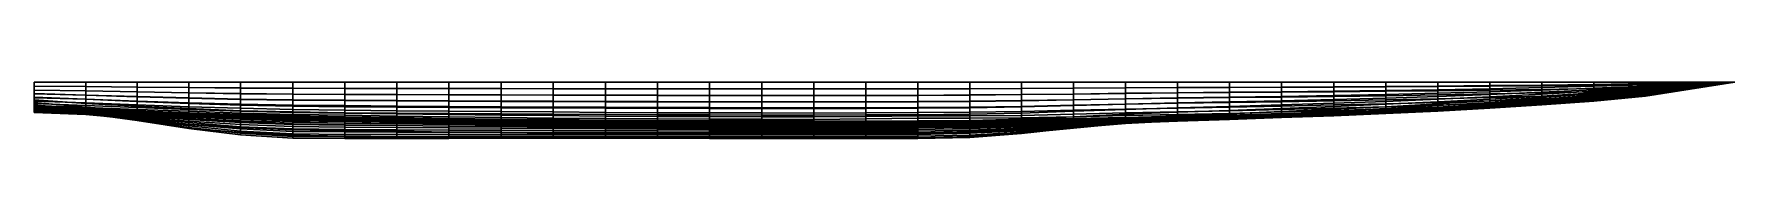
# Model space of a CAD drawing. Header units: millimetres. Extents: x 0 to 15000, y 3241 to 3738.
import ezdxf

# ---------------------------------------------------------------- set-up
doc = ezdxf.new("R2010")
doc.units = ezdxf.units.MM
doc.header["$MEASUREMENT"] = 0
doc.layers.add('Hull Meshes', color=18, linetype='Continuous', true_color=0x000000)

msp = doc.modelspace()

# ---------------------------------------------------------------- meshes
at = {"layer": 'Hull Meshes'}
mesh = msp.add_polyface(dxfattribs=at)
corners = [(0, 3738, -89), (456, 3738, -104), (456, 3700, -103), (0, 3703, -89), (456, 3662, -100), (0, 3669, -86), (456, 3625, -92), (0, 3635, -80), (456, 3589, -79), (0, 3602, -69), (456, 3558, -58), (0, 3573, -50), (456, 3534, -28), (0, 3551, -24), (456, 3517, 6), (0, 3534, 6), (456, 3504, 41), (0, 3522, 38), (456, 3494, 78), (0, 3512, 71), (456, 3486, 115), (0, 3504, 104), (456, 3479, 152), (0, 3497, 138), (456, 3473, 189), (0, 3490, 172), (456, 3468, 227), (0, 3485, 206), (456, 3463, 264), (0, 3480, 240), (456, 3459, 302), (0, 3476, 274), (456, 3456, 340), (0, 3473, 308), (456, 3455, 378), (0, 3471, 342), (456, 3454, 415), (0, 3471, 377), (456, 3454, 453), (0, 3474, 411), (456, 3456, 491), (0, 3478, 445), (456, 3459, 529), (0, 3486, 479), (456, 3464, 566), (0, 3495, 512), (456, 3471, 604), (0, 3507, 544), (456, 3481, 641), (0, 3521, 576), (456, 3497, 675), (0, 3539, 606), (456, 3520, 705), (0, 3559, 634), (456, 3552, 726), (0, 3582, 659), (456, 3588, 737), (0, 3608, 681), (456, 3624, 746), (0, 3638, 699), (456, 3662, 752), (0, 3670, 712), (456, 3700, 753), (0, 3703, 719), (456, 3738, 753), (0, 3738, 721), (910, 3738, -122), (910, 3695, -121), (910, 3653, -116), (910, 3612, -107), (910, 3573, -90), (910, 3540, -64), (910, 3515, -30), (910, 3498, 9), (910, 3486, 49), (910, 3476, 90), (910, 3468, 132), (910, 3461, 174), (910, 3455, 215), (910, 3450, 257), (910, 3446, 299), (910, 3441, 341), (910, 3435, 383), (910, 3428, 425), (910, 3421, 467), (910, 3414, 508), (910, 3408, 550), (910, 3403, 592), (910, 3400, 634), (910, 3402, 677), (910, 3415, 717), (910, 3447, 743), (910, 3486, 758), (910, 3527, 769), (910, 3569, 776), (910, 3611, 781), (910, 3653, 784), (910, 3695, 785), (910, 3738, 785)]
mesh.append_faces([[corners[k] for k in face] for face in [(0, 1, 2, 3), (3, 2, 4, 5), (5, 4, 6, 7), (7, 6, 8, 9), (9, 8, 10, 11), (11, 10, 12, 13), (13, 12, 14, 15), (15, 14, 16, 17), (17, 16, 18, 19), (19, 18, 20, 21), (21, 20, 22, 23), (23, 22, 24, 25), (25, 24, 26, 27), (27, 26, 28, 29), (29, 28, 30, 31), (31, 30, 32, 33), (33, 32, 34, 35), (35, 34, 36, 37), (37, 36, 38, 39), (39, 38, 40, 41), (41, 40, 42, 43), (43, 42, 44, 45), (45, 44, 46, 47), (47, 46, 48, 49), (49, 48, 50, 51), (51, 50, 52, 53), (53, 52, 54, 55), (55, 54, 56, 57), (57, 56, 58, 59), (59, 58, 60, 61), (61, 60, 62, 63), (63, 62, 64, 65), (1, 66, 67, 2), (2, 67, 68, 4), (4, 68, 69, 6), (6, 69, 70, 8), (8, 70, 71, 10), (10, 71, 72, 12), (12, 72, 73, 14), (14, 73, 74, 16), (16, 74, 75, 18), (18, 75, 76, 20), (20, 76, 77, 22), (22, 77, 78, 24), (24, 78, 79, 26), (26, 79, 80, 28), (28, 80, 81, 30), (30, 81, 82, 32), (32, 82, 83, 34), (34, 83, 84, 36), (36, 84, 85, 38), (38, 85, 86, 40), (40, 86, 87, 42), (42, 87, 88, 44), (44, 88, 89, 46), (46, 89, 90, 48), (48, 90, 91, 50), (50, 91, 92, 52), (52, 92, 93, 54), (54, 93, 94, 56), (56, 94, 95, 58), (58, 95, 96, 60), (60, 96, 97, 62), (62, 97, 98, 64)]])
mesh = msp.add_polyface(dxfattribs=at)
corners = [(910, 3738, -122), (1366, 3738, -143), (1366, 3691, -141), (910, 3695, -121), (1366, 3645, -135), (910, 3653, -116), (1366, 3600, -124), (910, 3612, -107), (1366, 3558, -104), (910, 3573, -90), (1366, 3523, -74), (910, 3540, -64), (1366, 3498, -35), (910, 3515, -30), (1366, 3482, 8), (910, 3498, 9), (1366, 3469, 53), (910, 3486, 49), (1366, 3460, 98), (910, 3476, 90), (1366, 3452, 144), (910, 3468, 132), (1366, 3445, 190), (910, 3461, 174), (1366, 3439, 236), (910, 3455, 215), (1366, 3434, 282), (910, 3450, 257), (1366, 3429, 328), (910, 3446, 299), (1366, 3420, 373), (910, 3441, 341), (1366, 3409, 418), (910, 3435, 383), (1366, 3396, 462), (910, 3428, 425), (1366, 3382, 507), (910, 3421, 467), (1366, 3367, 550), (910, 3414, 508), (1366, 3353, 595), (910, 3408, 550), (1366, 3340, 639), (910, 3403, 592), (1366, 3330, 684), (910, 3400, 634), (1366, 3332, 730), (910, 3402, 677), (1366, 3368, 749), (910, 3415, 717), (1366, 3414, 750), (910, 3447, 743), (1366, 3460, 749), (910, 3486, 758), (1366, 3506, 749), (910, 3527, 769), (1366, 3552, 748), (910, 3569, 776), (1366, 3599, 746), (910, 3611, 781), (1366, 3645, 745), (910, 3653, 784), (1366, 3691, 743), (910, 3695, 785), (1366, 3738, 742), (910, 3738, 785), (1822, 3738, -163), (1822, 3688, -161), (1822, 3638, -155), (1822, 3590, -141), (1822, 3545, -118), (1822, 3509, -84), (1822, 3484, -41), (1822, 3467, 6), (1822, 3455, 55), (1822, 3445, 104), (1822, 3437, 153), (1822, 3430, 203), (1822, 3425, 252), (1822, 3420, 302), (1822, 3412, 352), (1822, 3399, 400), (1822, 3383, 447), (1822, 3365, 494), (1822, 3346, 540), (1822, 3326, 586), (1822, 3307, 632), (1822, 3288, 679), (1822, 3275, 727), (1822, 3294, 770), (1822, 3339, 791), (1822, 3388, 802), (1822, 3437, 808), (1822, 3487, 809), (1822, 3537, 809), (1822, 3587, 809), (1822, 3637, 809), (1822, 3687, 809), (1822, 3738, 809)]
mesh.append_faces([[corners[k] for k in face] for face in [(0, 1, 2, 3), (3, 2, 4, 5), (5, 4, 6, 7), (7, 6, 8, 9), (9, 8, 10, 11), (11, 10, 12, 13), (13, 12, 14, 15), (15, 14, 16, 17), (17, 16, 18, 19), (19, 18, 20, 21), (21, 20, 22, 23), (23, 22, 24, 25), (25, 24, 26, 27), (27, 26, 28, 29), (29, 28, 30, 31), (31, 30, 32, 33), (33, 32, 34, 35), (35, 34, 36, 37), (37, 36, 38, 39), (39, 38, 40, 41), (41, 40, 42, 43), (43, 42, 44, 45), (45, 44, 46, 47), (47, 46, 48, 49), (49, 48, 50, 51), (51, 50, 52, 53), (53, 52, 54, 55), (55, 54, 56, 57), (57, 56, 58, 59), (59, 58, 60, 61), (61, 60, 62, 63), (63, 62, 64, 65), (1, 66, 67, 2), (2, 67, 68, 4), (4, 68, 69, 6), (6, 69, 70, 8), (8, 70, 71, 10), (10, 71, 72, 12), (12, 72, 73, 14), (14, 73, 74, 16), (16, 74, 75, 18), (18, 75, 76, 20), (20, 76, 77, 22), (22, 77, 78, 24), (24, 78, 79, 26), (26, 79, 80, 28), (28, 80, 81, 30), (30, 81, 82, 32), (32, 82, 83, 34), (34, 83, 84, 36), (36, 84, 85, 38), (38, 85, 86, 40), (40, 86, 87, 42), (42, 87, 88, 44), (44, 88, 89, 46), (46, 89, 90, 48), (48, 90, 91, 50), (50, 91, 92, 52), (52, 92, 93, 54), (54, 93, 94, 56), (56, 94, 95, 58), (58, 95, 96, 60), (60, 96, 97, 62), (62, 97, 98, 64)]])
mesh = msp.add_polyface(dxfattribs=at)
corners = [(1822, 3738, -163), (2281, 3738, -184), (2281, 3685, -181), (1822, 3688, -161), (2281, 3633, -174), (1822, 3638, -155), (2281, 3583, -159), (1822, 3590, -141), (2281, 3537, -135), (1822, 3545, -118), (2281, 3499, -99), (1822, 3509, -84), (2281, 3473, -54), (1822, 3484, -41), (2281, 3455, -4), (1822, 3467, 6), (2281, 3443, 47), (1822, 3455, 55), (2281, 3433, 98), (1822, 3445, 104), (2281, 3425, 150), (1822, 3437, 153), (2281, 3419, 202), (1822, 3430, 203), (2281, 3413, 254), (1822, 3425, 252), (2281, 3408, 306), (1822, 3420, 302), (2281, 3399, 357), (1822, 3412, 352), (2281, 3385, 408), (1822, 3399, 400), (2281, 3367, 457), (1822, 3383, 447), (2281, 3348, 506), (1822, 3365, 494), (2281, 3326, 554), (1822, 3346, 540), (2281, 3304, 601), (1822, 3326, 586), (2281, 3282, 648), (1822, 3307, 632), (2281, 3261, 696), (1822, 3288, 679), (2281, 3245, 746), (1822, 3275, 727), (2281, 3272, 788), (1822, 3294, 770), (2281, 3320, 810), (1822, 3339, 791), (2281, 3371, 818), (1822, 3388, 802), (2281, 3424, 818), (1822, 3437, 808), (2281, 3476, 818), (1822, 3487, 809), (2281, 3528, 816), (1822, 3537, 809), (2281, 3581, 815), (1822, 3587, 809), (2281, 3633, 813), (1822, 3637, 809), (2281, 3685, 811), (1822, 3687, 809), (2281, 3738, 810), (1822, 3738, 809), (2740, 3738, -202), (2740, 3684, -200), (2740, 3631, -192), (2740, 3579, -178), (2740, 3532, -153), (2740, 3493, -117), (2740, 3465, -71), (2740, 3447, -21), (2740, 3434, 31), (2740, 3424, 84), (2740, 3416, 137), (2740, 3409, 190), (2740, 3403, 243), (2740, 3398, 296), (2740, 3391, 349), (2740, 3377, 401), (2740, 3361, 452), (2740, 3342, 502), (2740, 3321, 551), (2740, 3300, 601), (2740, 3278, 649), (2740, 3257, 699), (2740, 3241, 750), (2740, 3263, 795), (2740, 3311, 819), (2740, 3363, 832), (2740, 3417, 835), (2740, 3470, 837), (2740, 3523, 839), (2740, 3577, 840), (2740, 3630, 840), (2740, 3684, 840), (2740, 3738, 840)]
mesh.append_faces([[corners[k] for k in face] for face in [(0, 1, 2, 3), (3, 2, 4, 5), (5, 4, 6, 7), (7, 6, 8, 9), (9, 8, 10, 11), (11, 10, 12, 13), (13, 12, 14, 15), (15, 14, 16, 17), (17, 16, 18, 19), (19, 18, 20, 21), (21, 20, 22, 23), (23, 22, 24, 25), (25, 24, 26, 27), (27, 26, 28, 29), (29, 28, 30, 31), (31, 30, 32, 33), (33, 32, 34, 35), (35, 34, 36, 37), (37, 36, 38, 39), (39, 38, 40, 41), (41, 40, 42, 43), (43, 42, 44, 45), (45, 44, 46, 47), (47, 46, 48, 49), (49, 48, 50, 51), (51, 50, 52, 53), (53, 52, 54, 55), (55, 54, 56, 57), (57, 56, 58, 59), (59, 58, 60, 61), (61, 60, 62, 63), (63, 62, 64, 65), (1, 66, 67, 2), (2, 67, 68, 4), (4, 68, 69, 6), (6, 69, 70, 8), (8, 70, 71, 10), (10, 71, 72, 12), (12, 72, 73, 14), (14, 73, 74, 16), (16, 74, 75, 18), (18, 75, 76, 20), (20, 76, 77, 22), (22, 77, 78, 24), (24, 78, 79, 26), (26, 79, 80, 28), (28, 80, 81, 30), (30, 81, 82, 32), (32, 82, 83, 34), (34, 83, 84, 36), (36, 84, 85, 38), (38, 85, 86, 40), (40, 86, 87, 42), (42, 87, 88, 44), (44, 88, 89, 46), (46, 89, 90, 48), (48, 90, 91, 50), (50, 91, 92, 52), (52, 92, 93, 54), (54, 93, 94, 56), (56, 94, 95, 58), (58, 95, 96, 60), (60, 96, 97, 62), (62, 97, 98, 64)]])
mesh = msp.add_polyface(dxfattribs=at)
corners = [(2740, 3738, -202), (3200, 3738, -219), (3200, 3683, -217), (2740, 3684, -200), (3200, 3629, -209), (2740, 3631, -192), (3200, 3577, -194), (2740, 3579, -178), (3200, 3528, -170), (2740, 3532, -153), (3200, 3487, -134), (2740, 3493, -117), (3200, 3459, -87), (2740, 3465, -71), (3200, 3440, -36), (2740, 3447, -21), (3200, 3427, 16), (2740, 3434, 31), (3200, 3416, 70), (2740, 3424, 84), (3200, 3408, 124), (2740, 3416, 137), (3200, 3401, 177), (2740, 3409, 190), (3200, 3395, 232), (2740, 3403, 243), (3200, 3390, 286), (2740, 3398, 296), (3200, 3383, 340), (2740, 3391, 349), (3200, 3372, 393), (2740, 3377, 401), (3200, 3356, 445), (2740, 3361, 452), (3200, 3338, 496), (2740, 3342, 502), (3200, 3319, 547), (2740, 3321, 551), (3200, 3299, 598), (2740, 3300, 601), (3200, 3278, 648), (2740, 3278, 649), (3200, 3258, 698), (2740, 3257, 699), (3200, 3241, 750), (2740, 3241, 750), (3200, 3258, 799), (2740, 3263, 795), (3200, 3306, 826), (2740, 3311, 819), (3200, 3358, 842), (2740, 3363, 832), (3200, 3412, 847), (2740, 3417, 835), (3200, 3466, 851), (2740, 3470, 837), (3200, 3520, 854), (2740, 3523, 839), (3200, 3575, 857), (2740, 3577, 840), (3200, 3629, 860), (2740, 3630, 840), (3200, 3683, 863), (2740, 3684, 840), (3200, 3738, 866), (2740, 3738, 840), (3659, 3738, -233), (3659, 3682, -231), (3659, 3628, -223), (3659, 3575, -208), (3659, 3525, -184), (3659, 3483, -148), (3659, 3453, -102), (3659, 3434, -50), (3659, 3420, 3), (3659, 3410, 57), (3659, 3401, 112), (3659, 3394, 166), (3659, 3388, 221), (3659, 3383, 276), (3659, 3377, 331), (3659, 3366, 385), (3659, 3352, 438), (3659, 3335, 490), (3659, 3317, 542), (3659, 3298, 594), (3659, 3278, 646), (3659, 3259, 697), (3659, 3243, 750), (3659, 3253, 801), (3659, 3299, 832), (3659, 3352, 847), (3659, 3407, 848), (3659, 3462, 849), (3659, 3517, 849), (3659, 3572, 850), (3659, 3627, 851), (3659, 3682, 851), (3659, 3738, 852)]
mesh.append_faces([[corners[k] for k in face] for face in [(0, 1, 2, 3), (3, 2, 4, 5), (5, 4, 6, 7), (7, 6, 8, 9), (9, 8, 10, 11), (11, 10, 12, 13), (13, 12, 14, 15), (15, 14, 16, 17), (17, 16, 18, 19), (19, 18, 20, 21), (21, 20, 22, 23), (23, 22, 24, 25), (25, 24, 26, 27), (27, 26, 28, 29), (29, 28, 30, 31), (31, 30, 32, 33), (33, 32, 34, 35), (35, 34, 36, 37), (37, 36, 38, 39), (39, 38, 40, 41), (41, 40, 42, 43), (43, 42, 44, 45), (45, 44, 46, 47), (47, 46, 48, 49), (49, 48, 50, 51), (51, 50, 52, 53), (53, 52, 54, 55), (55, 54, 56, 57), (57, 56, 58, 59), (59, 58, 60, 61), (61, 60, 62, 63), (63, 62, 64, 65), (1, 66, 67, 2), (2, 67, 68, 4), (4, 68, 69, 6), (6, 69, 70, 8), (8, 70, 71, 10), (10, 71, 72, 12), (12, 72, 73, 14), (14, 73, 74, 16), (16, 74, 75, 18), (18, 75, 76, 20), (20, 76, 77, 22), (22, 77, 78, 24), (24, 78, 79, 26), (26, 79, 80, 28), (28, 80, 81, 30), (30, 81, 82, 32), (32, 82, 83, 34), (34, 83, 84, 36), (36, 84, 85, 38), (38, 85, 86, 40), (40, 86, 87, 42), (42, 87, 88, 44), (44, 88, 89, 46), (46, 89, 90, 48), (48, 90, 91, 50), (50, 91, 92, 52), (52, 92, 93, 54), (54, 93, 94, 56), (56, 94, 95, 58), (58, 95, 96, 60), (60, 96, 97, 62), (62, 97, 98, 64)]])
mesh = msp.add_polyface(dxfattribs=at)
corners = [(3659, 3738, -233), (4119, 3738, -245), (4119, 3682, -242), (3659, 3682, -231), (4119, 3627, -235), (3659, 3628, -223), (4119, 3573, -220), (3659, 3575, -208), (4119, 3522, -196), (3659, 3525, -184), (4119, 3479, -160), (3659, 3483, -148), (4119, 3448, -114), (3659, 3453, -102), (4119, 3428, -62), (3659, 3434, -50), (4119, 3414, -8), (3659, 3420, 3), (4119, 3404, 47), (3659, 3410, 57), (4119, 3395, 102), (3659, 3401, 112), (4119, 3388, 157), (3659, 3394, 166), (4119, 3381, 213), (3659, 3388, 221), (4119, 3376, 268), (3659, 3383, 276), (4119, 3371, 324), (3659, 3377, 331), (4119, 3361, 378), (3659, 3366, 385), (4119, 3348, 433), (3659, 3352, 438), (4119, 3332, 486), (3659, 3335, 490), (4119, 3315, 539), (3659, 3317, 542), (4119, 3297, 592), (3659, 3298, 594), (4119, 3278, 644), (3659, 3278, 646), (4119, 3260, 697), (3659, 3259, 697), (4119, 3244, 750), (3659, 3243, 750), (4119, 3250, 804), (3659, 3253, 801), (4119, 3294, 838), (3659, 3299, 832), (4119, 3347, 854), (3659, 3352, 847), (4119, 3403, 854), (3659, 3407, 848), (4119, 3459, 854), (3659, 3462, 849), (4119, 3514, 854), (3659, 3517, 849), (4119, 3570, 854), (3659, 3572, 850), (4119, 3626, 854), (3659, 3627, 851), (4119, 3682, 854), (3659, 3682, 851), (4119, 3738, 854), (3659, 3738, 852), (4579, 3738, -254), (4579, 3681, -252), (4579, 3625, -244), (4579, 3571, -229), (4579, 3520, -205), (4579, 3476, -170), (4579, 3444, -123), (4579, 3423, -71), (4579, 3409, -17), (4579, 3398, 39), (4579, 3390, 94), (4579, 3382, 150), (4579, 3376, 206), (4579, 3370, 262), (4579, 3365, 318), (4579, 3356, 374), (4579, 3344, 429), (4579, 3329, 483), (4579, 3313, 537), (4579, 3295, 591), (4579, 3278, 644), (4579, 3260, 698), (4579, 3244, 752), (4579, 3247, 807), (4579, 3290, 843), (4579, 3343, 862), (4579, 3399, 862), (4579, 3456, 862), (4579, 3512, 862), (4579, 3568, 862), (4579, 3625, 862), (4579, 3681, 862), (4579, 3738, 862)]
mesh.append_faces([[corners[k] for k in face] for face in [(0, 1, 2, 3), (3, 2, 4, 5), (5, 4, 6, 7), (7, 6, 8, 9), (9, 8, 10, 11), (11, 10, 12, 13), (13, 12, 14, 15), (15, 14, 16, 17), (17, 16, 18, 19), (19, 18, 20, 21), (21, 20, 22, 23), (23, 22, 24, 25), (25, 24, 26, 27), (27, 26, 28, 29), (29, 28, 30, 31), (31, 30, 32, 33), (33, 32, 34, 35), (35, 34, 36, 37), (37, 36, 38, 39), (39, 38, 40, 41), (41, 40, 42, 43), (43, 42, 44, 45), (45, 44, 46, 47), (47, 46, 48, 49), (49, 48, 50, 51), (51, 50, 52, 53), (53, 52, 54, 55), (55, 54, 56, 57), (57, 56, 58, 59), (59, 58, 60, 61), (61, 60, 62, 63), (63, 62, 64, 65), (1, 66, 67, 2), (2, 67, 68, 4), (4, 68, 69, 6), (6, 69, 70, 8), (8, 70, 71, 10), (10, 71, 72, 12), (12, 72, 73, 14), (14, 73, 74, 16), (16, 74, 75, 18), (18, 75, 76, 20), (20, 76, 77, 22), (22, 77, 78, 24), (24, 78, 79, 26), (26, 79, 80, 28), (28, 80, 81, 30), (30, 81, 82, 32), (32, 82, 83, 34), (34, 83, 84, 36), (36, 84, 85, 38), (38, 85, 86, 40), (40, 86, 87, 42), (42, 87, 88, 44), (44, 88, 89, 46), (46, 89, 90, 48), (48, 90, 91, 50), (50, 91, 92, 52), (52, 92, 93, 54), (54, 93, 94, 56), (56, 94, 95, 58), (58, 95, 96, 60), (60, 96, 97, 62), (62, 97, 98, 64)]])
mesh = msp.add_polyface(dxfattribs=at)
corners = [(4579, 3738, -254), (5039, 3738, -261), (5039, 3681, -258), (4579, 3681, -252), (5039, 3624, -250), (4579, 3625, -244), (5039, 3569, -236), (4579, 3571, -229), (5039, 3518, -212), (4579, 3520, -205), (5039, 3473, -177), (4579, 3476, -170), (5039, 3440, -130), (4579, 3444, -123), (5039, 3419, -77), (4579, 3423, -71), (5039, 3405, -22), (4579, 3409, -17), (5039, 3394, 33), (4579, 3398, 39), (5039, 3385, 90), (4579, 3390, 94), (5039, 3378, 146), (4579, 3382, 150), (5039, 3371, 202), (4579, 3376, 206), (5039, 3366, 259), (4579, 3370, 262), (5039, 3361, 316), (4579, 3365, 318), (5039, 3352, 372), (4579, 3356, 374), (5039, 3340, 427), (4579, 3344, 429), (5039, 3326, 482), (4579, 3329, 483), (5039, 3311, 537), (4579, 3313, 537), (5039, 3294, 592), (4579, 3295, 591), (5039, 3277, 646), (4579, 3278, 644), (5039, 3260, 700), (4579, 3260, 698), (5039, 3245, 755), (4579, 3244, 752), (5039, 3246, 811), (4579, 3247, 807), (5039, 3288, 849), (4579, 3290, 843), (5039, 3341, 869), (4579, 3343, 862), (5039, 3396, 879), (4579, 3399, 862), (5039, 3453, 879), (4579, 3456, 862), (5039, 3510, 879), (4579, 3512, 862), (5039, 3567, 879), (4579, 3568, 862), (5039, 3624, 879), (4579, 3625, 862), (5039, 3681, 879), (4579, 3681, 862), (5039, 3738, 879), (4579, 3738, 862), (5498, 3738, -264), (5498, 3680, -262), (5498, 3624, -254), (5498, 3568, -239), (5498, 3516, -216), (5498, 3470, -181), (5498, 3437, -134), (5498, 3416, -81), (5498, 3402, -26), (5498, 3391, 30), (5498, 3382, 87), (5498, 3374, 144), (5498, 3368, 201), (5498, 3362, 258), (5498, 3357, 315), (5498, 3349, 371), (5498, 3337, 427), (5498, 3324, 483), (5498, 3309, 538), (5498, 3293, 593), (5498, 3276, 648), (5498, 3260, 703), (5498, 3245, 758), (5498, 3245, 815), (5498, 3286, 854), (5498, 3339, 875), (5498, 3395, 889), (5498, 3452, 896), (5498, 3509, 900), (5498, 3566, 902), (5498, 3623, 902), (5498, 3680, 902), (5498, 3738, 902)]
mesh.append_faces([[corners[k] for k in face] for face in [(0, 1, 2, 3), (3, 2, 4, 5), (5, 4, 6, 7), (7, 6, 8, 9), (9, 8, 10, 11), (11, 10, 12, 13), (13, 12, 14, 15), (15, 14, 16, 17), (17, 16, 18, 19), (19, 18, 20, 21), (21, 20, 22, 23), (23, 22, 24, 25), (25, 24, 26, 27), (27, 26, 28, 29), (29, 28, 30, 31), (31, 30, 32, 33), (33, 32, 34, 35), (35, 34, 36, 37), (37, 36, 38, 39), (39, 38, 40, 41), (41, 40, 42, 43), (43, 42, 44, 45), (45, 44, 46, 47), (47, 46, 48, 49), (49, 48, 50, 51), (51, 50, 52, 53), (53, 52, 54, 55), (55, 54, 56, 57), (57, 56, 58, 59), (59, 58, 60, 61), (61, 60, 62, 63), (63, 62, 64, 65), (1, 66, 67, 2), (2, 67, 68, 4), (4, 68, 69, 6), (6, 69, 70, 8), (8, 70, 71, 10), (10, 71, 72, 12), (12, 72, 73, 14), (14, 73, 74, 16), (16, 74, 75, 18), (18, 75, 76, 20), (20, 76, 77, 22), (22, 77, 78, 24), (24, 78, 79, 26), (26, 79, 80, 28), (28, 80, 81, 30), (30, 81, 82, 32), (32, 82, 83, 34), (34, 83, 84, 36), (36, 84, 85, 38), (38, 85, 86, 40), (40, 86, 87, 42), (42, 87, 88, 44), (44, 88, 89, 46), (46, 89, 90, 48), (48, 90, 91, 50), (50, 91, 92, 52), (52, 92, 93, 54), (54, 93, 94, 56), (56, 94, 95, 58), (58, 95, 96, 60), (60, 96, 97, 62), (62, 97, 98, 64)]])
mesh = msp.add_polyface(dxfattribs=at)
corners = [(5498, 3738, -264), (5958, 3738, -265), (5958, 3680, -263), (5498, 3680, -262), (5958, 3623, -255), (5498, 3624, -254), (5958, 3567, -241), (5498, 3568, -239), (5958, 3515, -218), (5498, 3516, -216), (5958, 3469, -183), (5498, 3470, -181), (5958, 3435, -136), (5498, 3437, -134), (5958, 3414, -83), (5498, 3416, -81), (5958, 3399, -28), (5498, 3402, -26), (5958, 3388, 29), (5498, 3391, 30), (5958, 3379, 86), (5498, 3382, 87), (5958, 3372, 143), (5498, 3374, 144), (5958, 3365, 200), (5498, 3368, 201), (5958, 3360, 257), (5498, 3362, 258), (5958, 3355, 314), (5498, 3357, 315), (5958, 3347, 371), (5498, 3349, 371), (5958, 3336, 427), (5498, 3337, 427), (5958, 3323, 483), (5498, 3324, 483), (5958, 3308, 539), (5498, 3309, 538), (5958, 3293, 594), (5498, 3293, 593), (5958, 3277, 650), (5498, 3276, 648), (5958, 3261, 705), (5498, 3260, 703), (5958, 3246, 760), (5498, 3245, 758), (5958, 3243, 817), (5498, 3245, 815), (5958, 3283, 858), (5498, 3286, 854), (5958, 3336, 880), (5498, 3339, 875), (5958, 3393, 885), (5498, 3395, 889), (5958, 3450, 887), (5498, 3452, 896), (5958, 3508, 889), (5498, 3509, 900), (5958, 3565, 890), (5498, 3566, 902), (5958, 3623, 890), (5498, 3623, 902), (5958, 3680, 890), (5498, 3680, 902), (5958, 3738, 890), (5498, 3738, 902), (6417, 3738, -264), (6417, 3680, -261), (6417, 3623, -254), (6417, 3567, -239), (6417, 3514, -216), (6417, 3468, -182), (6417, 3434, -136), (6417, 3412, -82), (6417, 3398, -27), (6417, 3387, 30), (6417, 3378, 87), (6417, 3370, 144), (6417, 3364, 201), (6417, 3359, 259), (6417, 3354, 316), (6417, 3346, 373), (6417, 3335, 430), (6417, 3322, 486), (6417, 3308, 542), (6417, 3292, 597), (6417, 3277, 653), (6417, 3261, 708), (6417, 3247, 764), (6417, 3242, 821), (6417, 3281, 862), (6417, 3334, 884), (6417, 3392, 885), (6417, 3449, 885), (6417, 3507, 885), (6417, 3565, 885), (6417, 3622, 885), (6417, 3680, 885), (6417, 3738, 885)]
mesh.append_faces([[corners[k] for k in face] for face in [(0, 1, 2, 3), (3, 2, 4, 5), (5, 4, 6, 7), (7, 6, 8, 9), (9, 8, 10, 11), (11, 10, 12, 13), (13, 12, 14, 15), (15, 14, 16, 17), (17, 16, 18, 19), (19, 18, 20, 21), (21, 20, 22, 23), (23, 22, 24, 25), (25, 24, 26, 27), (27, 26, 28, 29), (29, 28, 30, 31), (31, 30, 32, 33), (33, 32, 34, 35), (35, 34, 36, 37), (37, 36, 38, 39), (39, 38, 40, 41), (41, 40, 42, 43), (43, 42, 44, 45), (45, 44, 46, 47), (47, 46, 48, 49), (49, 48, 50, 51), (51, 50, 52, 53), (53, 52, 54, 55), (55, 54, 56, 57), (57, 56, 58, 59), (59, 58, 60, 61), (61, 60, 62, 63), (63, 62, 64, 65), (1, 66, 67, 2), (2, 67, 68, 4), (4, 68, 69, 6), (6, 69, 70, 8), (8, 70, 71, 10), (10, 71, 72, 12), (12, 72, 73, 14), (14, 73, 74, 16), (16, 74, 75, 18), (18, 75, 76, 20), (20, 76, 77, 22), (22, 77, 78, 24), (24, 78, 79, 26), (26, 79, 80, 28), (28, 80, 81, 30), (30, 81, 82, 32), (32, 82, 83, 34), (34, 83, 84, 36), (36, 84, 85, 38), (38, 85, 86, 40), (40, 86, 87, 42), (42, 87, 88, 44), (44, 88, 89, 46), (46, 89, 90, 48), (48, 90, 91, 50), (50, 91, 92, 52), (52, 92, 93, 54), (54, 93, 94, 56), (56, 94, 95, 58), (58, 95, 96, 60), (60, 96, 97, 62), (62, 97, 98, 64)]])
mesh = msp.add_polyface(dxfattribs=at)
corners = [(6417, 3738, -264), (6877, 3738, -259), (6877, 3680, -257), (6417, 3680, -261), (6877, 3623, -249), (6417, 3623, -254), (6877, 3567, -235), (6417, 3567, -239), (6877, 3513, -212), (6417, 3514, -216), (6877, 3467, -178), (6417, 3468, -182), (6877, 3433, -132), (6417, 3434, -136), (6877, 3411, -78), (6417, 3412, -82), (6877, 3397, -22), (6417, 3398, -27), (6877, 3386, 34), (6417, 3387, 30), (6877, 3377, 91), (6417, 3378, 87), (6877, 3370, 148), (6417, 3370, 144), (6877, 3364, 206), (6417, 3364, 201), (6877, 3358, 263), (6417, 3359, 259), (6877, 3353, 321), (6417, 3354, 316), (6877, 3345, 378), (6417, 3346, 373), (6877, 3334, 435), (6417, 3335, 430), (6877, 3321, 491), (6417, 3322, 486), (6877, 3307, 547), (6417, 3308, 542), (6877, 3292, 602), (6417, 3292, 597), (6877, 3277, 658), (6417, 3277, 653), (6877, 3261, 714), (6417, 3261, 708), (6877, 3247, 769), (6417, 3247, 764), (6877, 3242, 827), (6417, 3242, 821), (6877, 3282, 868), (6417, 3281, 862), (6877, 3335, 889), (6417, 3334, 884), (6877, 3392, 898), (6417, 3392, 885), (6877, 3449, 903), (6417, 3449, 885), (6877, 3507, 907), (6417, 3507, 885), (6877, 3564, 910), (6417, 3565, 885), (6877, 3622, 912), (6417, 3622, 885), (6877, 3680, 913), (6417, 3680, 885), (6877, 3738, 913), (6417, 3738, 885), (7336, 3738, -243), (7336, 3680, -240), (7336, 3623, -233), (7336, 3567, -219), (7336, 3514, -195), (7336, 3469, -160), (7336, 3437, -112), (7336, 3417, -58), (7336, 3396, -13), (7336, 3386, 43), (7336, 3377, 100), (7336, 3370, 157), (7336, 3364, 214), (7336, 3359, 272), (7336, 3354, 329), (7336, 3346, 386), (7336, 3334, 442), (7336, 3322, 498), (7336, 3307, 554), (7336, 3292, 610), (7336, 3277, 665), (7336, 3261, 720), (7336, 3247, 776), (7336, 3242, 833), (7336, 3283, 873), (7336, 3337, 892), (7336, 3393, 904), (7336, 3450, 908), (7336, 3508, 910), (7336, 3565, 910), (7336, 3623, 910), (7336, 3680, 909), (7336, 3738, 909)]
mesh.append_faces([[corners[k] for k in face] for face in [(0, 1, 2, 3), (3, 2, 4, 5), (5, 4, 6, 7), (7, 6, 8, 9), (9, 8, 10, 11), (11, 10, 12, 13), (13, 12, 14, 15), (15, 14, 16, 17), (17, 16, 18, 19), (19, 18, 20, 21), (21, 20, 22, 23), (23, 22, 24, 25), (25, 24, 26, 27), (27, 26, 28, 29), (29, 28, 30, 31), (31, 30, 32, 33), (33, 32, 34, 35), (35, 34, 36, 37), (37, 36, 38, 39), (39, 38, 40, 41), (41, 40, 42, 43), (43, 42, 44, 45), (45, 44, 46, 47), (47, 46, 48, 49), (49, 48, 50, 51), (51, 50, 52, 53), (53, 52, 54, 55), (55, 54, 56, 57), (57, 56, 58, 59), (59, 58, 60, 61), (61, 60, 62, 63), (63, 62, 64, 65), (1, 66, 67, 2), (2, 67, 68, 4), (4, 68, 69, 6), (6, 69, 70, 8), (8, 70, 71, 10), (10, 71, 72, 12), (12, 72, 73, 14), (14, 73, 74, 16), (16, 74, 75, 18), (18, 75, 76, 20), (20, 76, 77, 22), (22, 77, 78, 24), (24, 78, 79, 26), (26, 79, 80, 28), (28, 80, 81, 30), (30, 81, 82, 32), (32, 82, 83, 34), (34, 83, 84, 36), (36, 84, 85, 38), (38, 85, 86, 40), (40, 86, 87, 42), (42, 87, 88, 44), (44, 88, 89, 46), (46, 89, 90, 48), (48, 90, 91, 50), (50, 91, 92, 52), (52, 92, 93, 54), (54, 93, 94, 56), (56, 94, 95, 58), (58, 95, 96, 60), (60, 96, 97, 62), (62, 97, 98, 64)]])
mesh = msp.add_polyface(dxfattribs=at)
corners = [(7336, 3738, -243), (7795, 3738, -228), (7795, 3680, -226), (7336, 3680, -240), (7795, 3623, -219), (7336, 3623, -233), (7795, 3568, -204), (7336, 3567, -219), (7795, 3515, -181), (7336, 3514, -195), (7795, 3471, -145), (7336, 3469, -160), (7795, 3441, -97), (7336, 3437, -112), (7795, 3422, -43), (7336, 3417, -58), (7795, 3397, -4), (7336, 3396, -13), (7795, 3387, 53), (7336, 3386, 43), (7795, 3379, 110), (7336, 3377, 100), (7795, 3372, 166), (7336, 3370, 157), (7795, 3366, 223), (7336, 3364, 214), (7795, 3361, 280), (7336, 3359, 272), (7795, 3356, 338), (7336, 3354, 329), (7795, 3347, 394), (7336, 3346, 386), (7795, 3336, 450), (7336, 3334, 442), (7795, 3323, 506), (7336, 3322, 498), (7795, 3308, 561), (7336, 3307, 554), (7795, 3293, 617), (7336, 3292, 610), (7795, 3277, 672), (7336, 3277, 665), (7795, 3262, 727), (7336, 3261, 720), (7795, 3247, 782), (7336, 3247, 776), (7795, 3242, 839), (7336, 3242, 833), (7795, 3284, 877), (7336, 3283, 873), (7795, 3338, 896), (7336, 3337, 892), (7795, 3394, 906), (7336, 3393, 904), (7795, 3451, 909), (7336, 3450, 908), (7795, 3509, 910), (7336, 3508, 910), (7795, 3566, 912), (7336, 3565, 910), (7795, 3623, 913), (7336, 3623, 910), (7795, 3680, 913), (7336, 3680, 909), (7795, 3738, 913), (7336, 3738, 909), (8253, 3738, -226), (8253, 3681, -224), (8253, 3626, -217), (8253, 3571, -204), (8253, 3519, -183), (8253, 3474, -150), (8253, 3441, -104), (8253, 3421, -52), (8253, 3402, -4), (8253, 3392, 51), (8253, 3384, 106), (8253, 3377, 162), (8253, 3371, 218), (8253, 3366, 274), (8253, 3362, 329), (8253, 3354, 385), (8253, 3343, 440), (8253, 3331, 495), (8253, 3317, 549), (8253, 3303, 603), (8253, 3288, 657), (8253, 3273, 711), (8253, 3259, 766), (8253, 3251, 821), (8253, 3291, 848), (8253, 3346, 856), (8253, 3401, 860), (8253, 3457, 862), (8253, 3513, 864), (8253, 3569, 867), (8253, 3625, 869), (8253, 3681, 870), (8253, 3738, 872)]
mesh.append_faces([[corners[k] for k in face] for face in [(0, 1, 2, 3), (3, 2, 4, 5), (5, 4, 6, 7), (7, 6, 8, 9), (9, 8, 10, 11), (11, 10, 12, 13), (13, 12, 14, 15), (15, 14, 16, 17), (17, 16, 18, 19), (19, 18, 20, 21), (21, 20, 22, 23), (23, 22, 24, 25), (25, 24, 26, 27), (27, 26, 28, 29), (29, 28, 30, 31), (31, 30, 32, 33), (33, 32, 34, 35), (35, 34, 36, 37), (37, 36, 38, 39), (39, 38, 40, 41), (41, 40, 42, 43), (43, 42, 44, 45), (45, 44, 46, 47), (47, 46, 48, 49), (49, 48, 50, 51), (51, 50, 52, 53), (53, 52, 54, 55), (55, 54, 56, 57), (57, 56, 58, 59), (59, 58, 60, 61), (61, 60, 62, 63), (63, 62, 64, 65), (1, 66, 67, 2), (2, 67, 68, 4), (4, 68, 69, 6), (6, 69, 70, 8), (8, 70, 71, 10), (10, 71, 72, 12), (12, 72, 73, 14), (14, 73, 74, 16), (16, 74, 75, 18), (18, 75, 76, 20), (20, 76, 77, 22), (22, 77, 78, 24), (24, 78, 79, 26), (26, 79, 80, 28), (28, 80, 81, 30), (30, 81, 82, 32), (32, 82, 83, 34), (34, 83, 84, 36), (36, 84, 85, 38), (38, 85, 86, 40), (40, 86, 87, 42), (42, 87, 88, 44), (44, 88, 89, 46), (46, 89, 90, 48), (48, 90, 91, 50), (50, 91, 92, 52), (52, 92, 93, 54), (54, 93, 94, 56), (56, 94, 95, 58), (58, 95, 96, 60), (60, 96, 97, 62), (62, 97, 98, 64)]])
mesh = msp.add_polyface(dxfattribs=at)
corners = [(8253, 3738, -226), (8709, 3738, -219), (8709, 3683, -217), (8253, 3681, -224), (8709, 3629, -211), (8253, 3626, -217), (8709, 3576, -199), (8253, 3571, -204), (8709, 3525, -179), (8253, 3519, -183), (8709, 3480, -150), (8253, 3474, -150), (8709, 3446, -108), (8253, 3441, -104), (8709, 3424, -58), (8253, 3421, -52), (8709, 3409, -6), (8253, 3402, -4), (8709, 3398, 47), (8253, 3392, 51), (8709, 3390, 101), (8253, 3384, 106), (8709, 3383, 155), (8253, 3377, 162), (8709, 3378, 209), (8253, 3371, 218), (8709, 3373, 263), (8253, 3366, 274), (8709, 3369, 317), (8253, 3362, 329), (8709, 3363, 371), (8253, 3354, 385), (8709, 3354, 425), (8253, 3343, 440), (8709, 3344, 478), (8253, 3331, 495), (8709, 3333, 531), (8253, 3317, 549), (8709, 3322, 584), (8253, 3303, 603), (8709, 3310, 637), (8253, 3288, 657), (8709, 3299, 690), (8253, 3273, 711), (8709, 3289, 743), (8253, 3259, 766), (8709, 3286, 798), (8253, 3251, 821), (8709, 3313, 835), (8253, 3291, 848), (8709, 3361, 853), (8253, 3346, 856), (8709, 3413, 864), (8253, 3401, 860), (8709, 3467, 872), (8253, 3457, 862), (8709, 3521, 877), (8253, 3513, 864), (8709, 3575, 881), (8253, 3569, 867), (8709, 3629, 885), (8253, 3625, 869), (8709, 3683, 887), (8253, 3681, 870), (8709, 3738, 889), (8253, 3738, 872), (9166, 3738, -204), (9166, 3686, -202), (9166, 3634, -197), (9166, 3583, -186), (9166, 3535, -169), (9166, 3491, -142), (9166, 3456, -103), (9166, 3433, -57), (9166, 3418, -8), (9166, 3407, 43), (9166, 3399, 94), (9166, 3392, 145), (9166, 3386, 197), (9166, 3382, 248), (9166, 3378, 300), (9166, 3374, 351), (9166, 3368, 403), (9166, 3362, 454), (9166, 3355, 505), (9166, 3349, 556), (9166, 3342, 608), (9166, 3337, 659), (9166, 3334, 711), (9166, 3337, 763), (9166, 3353, 812), (9166, 3388, 849), (9166, 3433, 873), (9166, 3482, 889), (9166, 3532, 901), (9166, 3583, 909), (9166, 3634, 915), (9166, 3686, 919), (9166, 3738, 922)]
mesh.append_faces([[corners[k] for k in face] for face in [(0, 1, 2, 3), (3, 2, 4, 5), (5, 4, 6, 7), (7, 6, 8, 9), (9, 8, 10, 11), (11, 10, 12, 13), (13, 12, 14, 15), (15, 14, 16, 17), (17, 16, 18, 19), (19, 18, 20, 21), (21, 20, 22, 23), (23, 22, 24, 25), (25, 24, 26, 27), (27, 26, 28, 29), (29, 28, 30, 31), (31, 30, 32, 33), (33, 32, 34, 35), (35, 34, 36, 37), (37, 36, 38, 39), (39, 38, 40, 41), (41, 40, 42, 43), (43, 42, 44, 45), (45, 44, 46, 47), (47, 46, 48, 49), (49, 48, 50, 51), (51, 50, 52, 53), (53, 52, 54, 55), (55, 54, 56, 57), (57, 56, 58, 59), (59, 58, 60, 61), (61, 60, 62, 63), (63, 62, 64, 65), (1, 66, 67, 2), (2, 67, 68, 4), (4, 68, 69, 6), (6, 69, 70, 8), (8, 70, 71, 10), (10, 71, 72, 12), (12, 72, 73, 14), (14, 73, 74, 16), (16, 74, 75, 18), (18, 75, 76, 20), (20, 76, 77, 22), (22, 77, 78, 24), (24, 78, 79, 26), (26, 79, 80, 28), (28, 80, 81, 30), (30, 81, 82, 32), (32, 82, 83, 34), (34, 83, 84, 36), (36, 84, 85, 38), (38, 85, 86, 40), (40, 86, 87, 42), (42, 87, 88, 44), (44, 88, 89, 46), (46, 89, 90, 48), (48, 90, 91, 50), (50, 91, 92, 52), (52, 92, 93, 54), (54, 93, 94, 56), (56, 94, 95, 58), (58, 95, 96, 60), (60, 96, 97, 62), (62, 97, 98, 64)]])
mesh = msp.add_polyface(dxfattribs=at)
corners = [(9166, 3738, -204), (9624, 3738, -187), (9624, 3689, -186), (9166, 3686, -202), (9624, 3640, -181), (9166, 3634, -197), (9624, 3592, -172), (9166, 3583, -186), (9624, 3545, -157), (9166, 3535, -169), (9624, 3502, -133), (9166, 3491, -142), (9624, 3468, -98), (9166, 3456, -103), (9624, 3444, -55), (9166, 3433, -57), (9624, 3428, -9), (9166, 3418, -8), (9624, 3417, 39), (9166, 3407, 43), (9624, 3409, 87), (9166, 3399, 94), (9624, 3402, 136), (9166, 3392, 145), (9624, 3397, 184), (9166, 3386, 197), (9624, 3392, 233), (9166, 3382, 248), (9624, 3389, 282), (9166, 3378, 300), (9624, 3386, 331), (9166, 3374, 351), (9624, 3383, 380), (9166, 3368, 403), (9624, 3380, 429), (9166, 3362, 454), (9624, 3378, 477), (9166, 3355, 505), (9624, 3376, 526), (9166, 3349, 556), (9624, 3375, 575), (9166, 3342, 608), (9624, 3375, 624), (9166, 3337, 659), (9624, 3377, 673), (9166, 3334, 711), (9624, 3383, 722), (9166, 3337, 763), (9624, 3395, 770), (9166, 3353, 812), (9624, 3420, 812), (9166, 3388, 849), (9624, 3456, 844), (9166, 3433, 873), (9624, 3499, 867), (9166, 3482, 889), (9624, 3545, 883), (9166, 3532, 901), (9624, 3592, 895), (9166, 3583, 909), (9624, 3641, 905), (9166, 3634, 915), (9624, 3689, 912), (9166, 3686, 919), (9624, 3738, 918), (9166, 3738, 922), (10083, 3738, -169), (10083, 3691, -168), (10083, 3644, -164), (10083, 3598, -155), (10083, 3553, -141), (10083, 3511, -119), (10083, 3478, -87), (10083, 3454, -46), (10083, 3439, -2), (10083, 3428, 44), (10083, 3420, 90), (10083, 3413, 136), (10083, 3408, 183), (10083, 3404, 230), (10083, 3400, 277), (10083, 3398, 323), (10083, 3396, 370), (10083, 3395, 417), (10083, 3395, 464), (10083, 3396, 511), (10083, 3397, 558), (10083, 3400, 605), (10083, 3404, 651), (10083, 3411, 698), (10083, 3423, 744), (10083, 3444, 786), (10083, 3475, 821), (10083, 3513, 848), (10083, 3556, 867), (10083, 3600, 883), (10083, 3645, 894), (10083, 3691, 904), (10083, 3738, 912)]
mesh.append_faces([[corners[k] for k in face] for face in [(0, 1, 2, 3), (3, 2, 4, 5), (5, 4, 6, 7), (7, 6, 8, 9), (9, 8, 10, 11), (11, 10, 12, 13), (13, 12, 14, 15), (15, 14, 16, 17), (17, 16, 18, 19), (19, 18, 20, 21), (21, 20, 22, 23), (23, 22, 24, 25), (25, 24, 26, 27), (27, 26, 28, 29), (29, 28, 30, 31), (31, 30, 32, 33), (33, 32, 34, 35), (35, 34, 36, 37), (37, 36, 38, 39), (39, 38, 40, 41), (41, 40, 42, 43), (43, 42, 44, 45), (45, 44, 46, 47), (47, 46, 48, 49), (49, 48, 50, 51), (51, 50, 52, 53), (53, 52, 54, 55), (55, 54, 56, 57), (57, 56, 58, 59), (59, 58, 60, 61), (61, 60, 62, 63), (63, 62, 64, 65), (1, 66, 67, 2), (2, 67, 68, 4), (4, 68, 69, 6), (6, 69, 70, 8), (8, 70, 71, 10), (10, 71, 72, 12), (12, 72, 73, 14), (14, 73, 74, 16), (16, 74, 75, 18), (18, 75, 76, 20), (20, 76, 77, 22), (22, 77, 78, 24), (24, 78, 79, 26), (26, 79, 80, 28), (28, 80, 81, 30), (30, 81, 82, 32), (32, 82, 83, 34), (34, 83, 84, 36), (36, 84, 85, 38), (38, 85, 86, 40), (40, 86, 87, 42), (42, 87, 88, 44), (44, 88, 89, 46), (46, 89, 90, 48), (48, 90, 91, 50), (50, 91, 92, 52), (52, 92, 93, 54), (54, 93, 94, 56), (56, 94, 95, 58), (58, 95, 96, 60), (60, 96, 97, 62), (62, 97, 98, 64)]])
mesh = msp.add_polyface(dxfattribs=at)
corners = [(10083, 3738, -169), (10542, 3738, -150), (10542, 3692, -149), (10083, 3691, -168), (10542, 3647, -145), (10083, 3644, -164), (10542, 3603, -137), (10083, 3598, -155), (10542, 3559, -124), (10083, 3553, -141), (10542, 3519, -103), (10083, 3511, -119), (10542, 3487, -72), (10083, 3478, -87), (10542, 3464, -32), (10083, 3454, -46), (10542, 3449, 10), (10083, 3439, -2), (10542, 3439, 54), (10083, 3428, 44), (10542, 3431, 99), (10083, 3420, 90), (10542, 3425, 143), (10083, 3413, 136), (10542, 3420, 188), (10083, 3408, 183), (10542, 3416, 233), (10083, 3404, 230), (10542, 3413, 278), (10083, 3400, 277), (10542, 3411, 323), (10083, 3398, 323), (10542, 3410, 369), (10083, 3396, 370), (10542, 3410, 414), (10083, 3395, 417), (10542, 3410, 459), (10083, 3395, 464), (10542, 3411, 504), (10083, 3396, 511), (10542, 3414, 549), (10083, 3397, 558), (10542, 3417, 594), (10083, 3400, 605), (10542, 3422, 639), (10083, 3404, 651), (10542, 3430, 684), (10083, 3411, 698), (10542, 3442, 728), (10083, 3423, 744), (10542, 3461, 769), (10083, 3444, 786), (10542, 3490, 804), (10083, 3475, 821), (10542, 3525, 832), (10083, 3513, 848), (10542, 3565, 853), (10083, 3556, 867), (10542, 3606, 870), (10083, 3600, 883), (10542, 3650, 884), (10083, 3645, 894), (10542, 3693, 895), (10083, 3691, 904), (10542, 3738, 904), (10083, 3738, 912), (11001, 3738, -130), (11001, 3694, -129), (11001, 3651, -125), (11001, 3608, -118), (11001, 3566, -106), (11001, 3528, -86), (11001, 3497, -55), (11001, 3476, -18), (11001, 3462, 23), (11001, 3452, 65), (11001, 3444, 108), (11001, 3438, 151), (11001, 3434, 194), (11001, 3431, 237), (11001, 3428, 281), (11001, 3426, 324), (11001, 3426, 367), (11001, 3426, 411), (11001, 3427, 454), (11001, 3428, 497), (11001, 3431, 540), (11001, 3435, 584), (11001, 3441, 627), (11001, 3449, 669), (11001, 3461, 712), (11001, 3480, 751), (11001, 3506, 785), (11001, 3538, 814), (11001, 3575, 838), (11001, 3614, 856), (11001, 3654, 872), (11001, 3696, 884), (11001, 3738, 895)]
mesh.append_faces([[corners[k] for k in face] for face in [(0, 1, 2, 3), (3, 2, 4, 5), (5, 4, 6, 7), (7, 6, 8, 9), (9, 8, 10, 11), (11, 10, 12, 13), (13, 12, 14, 15), (15, 14, 16, 17), (17, 16, 18, 19), (19, 18, 20, 21), (21, 20, 22, 23), (23, 22, 24, 25), (25, 24, 26, 27), (27, 26, 28, 29), (29, 28, 30, 31), (31, 30, 32, 33), (33, 32, 34, 35), (35, 34, 36, 37), (37, 36, 38, 39), (39, 38, 40, 41), (41, 40, 42, 43), (43, 42, 44, 45), (45, 44, 46, 47), (47, 46, 48, 49), (49, 48, 50, 51), (51, 50, 52, 53), (53, 52, 54, 55), (55, 54, 56, 57), (57, 56, 58, 59), (59, 58, 60, 61), (61, 60, 62, 63), (63, 62, 64, 65), (1, 66, 67, 2), (2, 67, 68, 4), (4, 68, 69, 6), (6, 69, 70, 8), (8, 70, 71, 10), (10, 71, 72, 12), (12, 72, 73, 14), (14, 73, 74, 16), (16, 74, 75, 18), (18, 75, 76, 20), (20, 76, 77, 22), (22, 77, 78, 24), (24, 78, 79, 26), (26, 79, 80, 28), (28, 80, 81, 30), (30, 81, 82, 32), (32, 82, 83, 34), (34, 83, 84, 36), (36, 84, 85, 38), (38, 85, 86, 40), (40, 86, 87, 42), (42, 87, 88, 44), (44, 88, 89, 46), (46, 89, 90, 48), (48, 90, 91, 50), (50, 91, 92, 52), (52, 92, 93, 54), (54, 93, 94, 56), (56, 94, 95, 58), (58, 95, 96, 60), (60, 96, 97, 62), (62, 97, 98, 64)]])
mesh = msp.add_polyface(dxfattribs=at)
corners = [(11001, 3738, -130), (11461, 3738, -109), (11461, 3696, -108), (11001, 3694, -129), (11461, 3655, -105), (11001, 3651, -125), (11461, 3614, -98), (11001, 3608, -118), (11461, 3574, -87), (11001, 3566, -106), (11461, 3538, -67), (11001, 3528, -86), (11461, 3509, -38), (11001, 3497, -55), (11461, 3489, -2), (11001, 3476, -18), (11461, 3475, 37), (11001, 3462, 23), (11461, 3466, 78), (11001, 3452, 65), (11461, 3459, 118), (11001, 3444, 108), (11461, 3454, 159), (11001, 3438, 151), (11461, 3450, 201), (11001, 3434, 194), (11461, 3447, 242), (11001, 3431, 237), (11461, 3445, 283), (11001, 3428, 281), (11461, 3443, 324), (11001, 3426, 324), (11461, 3443, 366), (11001, 3426, 367), (11461, 3444, 407), (11001, 3426, 411), (11461, 3445, 448), (11001, 3427, 454), (11461, 3447, 490), (11001, 3428, 497), (11461, 3451, 531), (11001, 3431, 540), (11461, 3455, 572), (11001, 3435, 584), (11461, 3462, 613), (11001, 3441, 627), (11461, 3470, 654), (11001, 3449, 669), (11461, 3483, 693), (11001, 3461, 712), (11461, 3500, 731), (11001, 3480, 751), (11461, 3524, 765), (11001, 3506, 785), (11461, 3553, 794), (11001, 3538, 814), (11461, 3586, 819), (11001, 3575, 838), (11461, 3622, 840), (11001, 3614, 856), (11461, 3659, 857), (11001, 3654, 872), (11461, 3698, 871), (11001, 3696, 884), (11461, 3738, 884), (11001, 3738, 895), (11920, 3738, -87), (11920, 3698, -86), (11920, 3659, -84), (11920, 3620, -78), (11920, 3583, -67), (11920, 3548, -48), (11920, 3521, -19), (11920, 3503, 15), (11920, 3491, 53), (11920, 3482, 91), (11920, 3476, 129), (11920, 3471, 168), (11920, 3467, 207), (11920, 3465, 246), (11920, 3463, 286), (11920, 3463, 325), (11920, 3463, 364), (11920, 3464, 403), (11920, 3466, 442), (11920, 3468, 481), (11920, 3472, 520), (11920, 3478, 559), (11920, 3484, 598), (11920, 3494, 636), (11920, 3506, 674), (11920, 3523, 709), (11920, 3544, 742), (11920, 3570, 772), (11920, 3599, 798), (11920, 3631, 820), (11920, 3665, 839), (11920, 3701, 855), (11920, 3738, 869)]
mesh.append_faces([[corners[k] for k in face] for face in [(0, 1, 2, 3), (3, 2, 4, 5), (5, 4, 6, 7), (7, 6, 8, 9), (9, 8, 10, 11), (11, 10, 12, 13), (13, 12, 14, 15), (15, 14, 16, 17), (17, 16, 18, 19), (19, 18, 20, 21), (21, 20, 22, 23), (23, 22, 24, 25), (25, 24, 26, 27), (27, 26, 28, 29), (29, 28, 30, 31), (31, 30, 32, 33), (33, 32, 34, 35), (35, 34, 36, 37), (37, 36, 38, 39), (39, 38, 40, 41), (41, 40, 42, 43), (43, 42, 44, 45), (45, 44, 46, 47), (47, 46, 48, 49), (49, 48, 50, 51), (51, 50, 52, 53), (53, 52, 54, 55), (55, 54, 56, 57), (57, 56, 58, 59), (59, 58, 60, 61), (61, 60, 62, 63), (63, 62, 64, 65), (1, 66, 67, 2), (2, 67, 68, 4), (4, 68, 69, 6), (6, 69, 70, 8), (8, 70, 71, 10), (10, 71, 72, 12), (12, 72, 73, 14), (14, 73, 74, 16), (16, 74, 75, 18), (18, 75, 76, 20), (20, 76, 77, 22), (22, 77, 78, 24), (24, 78, 79, 26), (26, 79, 80, 28), (28, 80, 81, 30), (30, 81, 82, 32), (32, 82, 83, 34), (34, 83, 84, 36), (36, 84, 85, 38), (38, 85, 86, 40), (40, 86, 87, 42), (42, 87, 88, 44), (44, 88, 89, 46), (46, 89, 90, 48), (48, 90, 91, 50), (50, 91, 92, 52), (52, 92, 93, 54), (54, 93, 94, 56), (56, 94, 95, 58), (58, 95, 96, 60), (60, 96, 97, 62), (62, 97, 98, 64)]])
mesh = msp.add_polyface(dxfattribs=at)
corners = [(11920, 3738, -87), (12379, 3738, -65), (12379, 3701, -64), (11920, 3698, -86), (12379, 3664, -62), (11920, 3659, -84), (12379, 3627, -56), (11920, 3620, -78), (12379, 3592, -46), (11920, 3583, -67), (12379, 3560, -27), (11920, 3548, -48), (12379, 3536, 1), (11920, 3521, -19), (12379, 3520, 34), (11920, 3503, 15), (12379, 3509, 69), (11920, 3491, 53), (12379, 3501, 105), (11920, 3482, 91), (12379, 3495, 141), (11920, 3476, 129), (12379, 3491, 178), (11920, 3471, 168), (12379, 3488, 214), (11920, 3467, 207), (12379, 3486, 251), (11920, 3465, 246), (12379, 3484, 288), (11920, 3463, 286), (12379, 3484, 325), (11920, 3463, 325), (12379, 3485, 362), (11920, 3463, 364), (12379, 3486, 399), (11920, 3464, 403), (12379, 3489, 435), (11920, 3466, 442), (12379, 3492, 472), (11920, 3468, 481), (12379, 3497, 508), (11920, 3472, 520), (12379, 3502, 545), (11920, 3478, 559), (12379, 3510, 581), (11920, 3484, 598), (12379, 3519, 617), (11920, 3494, 636), (12379, 3532, 652), (11920, 3506, 674), (12379, 3547, 685), (11920, 3523, 709), (12379, 3566, 717), (11920, 3544, 742), (12379, 3588, 746), (11920, 3570, 772), (12379, 3614, 773), (11920, 3599, 798), (12379, 3642, 796), (11920, 3631, 820), (12379, 3673, 817), (11920, 3665, 839), (12379, 3705, 835), (11920, 3701, 855), (12379, 3738, 851), (11920, 3738, 869), (12838, 3738, -42), (12838, 3703, -42), (12838, 3669, -39), (12838, 3635, -34), (12838, 3603, -24), (12838, 3574, -5), (12838, 3553, 22), (12838, 3539, 53), (12838, 3529, 86), (12838, 3523, 120), (12838, 3518, 154), (12838, 3514, 188), (12838, 3511, 222), (12838, 3510, 256), (12838, 3509, 290), (12838, 3509, 324), (12838, 3510, 358), (12838, 3512, 393), (12838, 3515, 427), (12838, 3519, 461), (12838, 3524, 495), (12838, 3530, 528), (12838, 3538, 562), (12838, 3548, 595), (12838, 3559, 627), (12838, 3574, 658), (12838, 3590, 688), (12838, 3609, 717), (12838, 3631, 743), (12838, 3655, 767), (12838, 3681, 789), (12838, 3709, 809), (12838, 3738, 828)]
mesh.append_faces([[corners[k] for k in face] for face in [(0, 1, 2, 3), (3, 2, 4, 5), (5, 4, 6, 7), (7, 6, 8, 9), (9, 8, 10, 11), (11, 10, 12, 13), (13, 12, 14, 15), (15, 14, 16, 17), (17, 16, 18, 19), (19, 18, 20, 21), (21, 20, 22, 23), (23, 22, 24, 25), (25, 24, 26, 27), (27, 26, 28, 29), (29, 28, 30, 31), (31, 30, 32, 33), (33, 32, 34, 35), (35, 34, 36, 37), (37, 36, 38, 39), (39, 38, 40, 41), (41, 40, 42, 43), (43, 42, 44, 45), (45, 44, 46, 47), (47, 46, 48, 49), (49, 48, 50, 51), (51, 50, 52, 53), (53, 52, 54, 55), (55, 54, 56, 57), (57, 56, 58, 59), (59, 58, 60, 61), (61, 60, 62, 63), (63, 62, 64, 65), (1, 66, 67, 2), (2, 67, 68, 4), (4, 68, 69, 6), (6, 69, 70, 8), (8, 70, 71, 10), (10, 71, 72, 12), (12, 72, 73, 14), (14, 73, 74, 16), (16, 74, 75, 18), (18, 75, 76, 20), (20, 76, 77, 22), (22, 77, 78, 24), (24, 78, 79, 26), (26, 79, 80, 28), (28, 80, 81, 30), (30, 81, 82, 32), (32, 82, 83, 34), (34, 83, 84, 36), (36, 84, 85, 38), (38, 85, 86, 40), (40, 86, 87, 42), (42, 87, 88, 44), (44, 88, 89, 46), (46, 89, 90, 48), (48, 90, 91, 50), (50, 91, 92, 52), (52, 92, 93, 54), (54, 93, 94, 56), (56, 94, 95, 58), (58, 95, 96, 60), (60, 96, 97, 62), (62, 97, 98, 64)]])
mesh = msp.add_polyface(dxfattribs=at)
corners = [(12838, 3738, -42), (13296, 3738, -19), (13296, 3706, -18), (12838, 3703, -42), (13296, 3675, -16), (12838, 3669, -39), (13296, 3644, -11), (12838, 3635, -34), (13296, 3615, 0), (12838, 3603, -24), (13296, 3591, 19), (12838, 3574, -5), (13296, 3574, 45), (12838, 3553, 22), (13296, 3562, 74), (12838, 3539, 53), (13296, 3554, 105), (12838, 3529, 86), (13296, 3549, 135), (12838, 3523, 120), (13296, 3544, 166), (12838, 3518, 154), (13296, 3541, 197), (12838, 3514, 188), (13296, 3539, 228), (12838, 3511, 222), (13296, 3538, 260), (12838, 3510, 256), (13296, 3538, 291), (12838, 3509, 290), (13296, 3539, 322), (12838, 3509, 324), (13296, 3540, 353), (12838, 3510, 358), (13296, 3543, 384), (12838, 3512, 393), (13296, 3546, 415), (12838, 3515, 427), (13296, 3551, 446), (12838, 3519, 461), (13296, 3556, 477), (12838, 3524, 495), (13296, 3562, 507), (12838, 3530, 528), (13296, 3570, 538), (12838, 3538, 562), (13296, 3579, 568), (12838, 3548, 595), (13296, 3590, 597), (12838, 3559, 627), (13296, 3603, 626), (12838, 3574, 658), (13296, 3617, 654), (12838, 3590, 688), (13296, 3633, 681), (12838, 3609, 717), (13296, 3651, 706), (12838, 3631, 743), (13296, 3670, 731), (12838, 3655, 767), (13296, 3691, 753), (12838, 3681, 789), (13296, 3714, 775), (12838, 3709, 809), (13296, 3738, 795), (12838, 3738, 828), (13754, 3738, 5), (13754, 3710, 5), (13754, 3682, 7), (13754, 3655, 13), (13754, 3631, 25), (13754, 3612, 45), (13754, 3599, 70), (13754, 3591, 96), (13754, 3585, 123), (13754, 3580, 150), (13754, 3577, 178), (13754, 3575, 205), (13754, 3574, 233), (13754, 3573, 260), (13754, 3574, 288), (13754, 3575, 316), (13754, 3577, 343), (13754, 3580, 371), (13754, 3584, 398), (13754, 3588, 425), (13754, 3593, 452), (13754, 3600, 479), (13754, 3607, 506), (13754, 3615, 532), (13754, 3624, 559), (13754, 3635, 585), (13754, 3646, 610), (13754, 3659, 634), (13754, 3673, 658), (13754, 3687, 681), (13754, 3703, 704), (13754, 3720, 726), (13754, 3738, 747)]
mesh.append_faces([[corners[k] for k in face] for face in [(0, 1, 2, 3), (3, 2, 4, 5), (5, 4, 6, 7), (7, 6, 8, 9), (9, 8, 10, 11), (11, 10, 12, 13), (13, 12, 14, 15), (15, 14, 16, 17), (17, 16, 18, 19), (19, 18, 20, 21), (21, 20, 22, 23), (23, 22, 24, 25), (25, 24, 26, 27), (27, 26, 28, 29), (29, 28, 30, 31), (31, 30, 32, 33), (33, 32, 34, 35), (35, 34, 36, 37), (37, 36, 38, 39), (39, 38, 40, 41), (41, 40, 42, 43), (43, 42, 44, 45), (45, 44, 46, 47), (47, 46, 48, 49), (49, 48, 50, 51), (51, 50, 52, 53), (53, 52, 54, 55), (55, 54, 56, 57), (57, 56, 58, 59), (59, 58, 60, 61), (61, 60, 62, 63), (63, 62, 64, 65), (1, 66, 67, 2), (2, 67, 68, 4), (4, 68, 69, 6), (6, 69, 70, 8), (8, 70, 71, 10), (10, 71, 72, 12), (12, 72, 73, 14), (14, 73, 74, 16), (16, 74, 75, 18), (18, 75, 76, 20), (20, 76, 77, 22), (22, 77, 78, 24), (24, 78, 79, 26), (26, 79, 80, 28), (28, 80, 81, 30), (30, 81, 82, 32), (32, 82, 83, 34), (34, 83, 84, 36), (36, 84, 85, 38), (38, 85, 86, 40), (40, 86, 87, 42), (42, 87, 88, 44), (44, 88, 89, 46), (46, 89, 90, 48), (48, 90, 91, 50), (50, 91, 92, 52), (52, 92, 93, 54), (54, 93, 94, 56), (56, 94, 95, 58), (58, 95, 96, 60), (60, 96, 97, 62), (62, 97, 98, 64)]])
mesh = msp.add_polyface(dxfattribs=at)
corners = [(13754, 3738, 5), (14210, 3738, 29), (14210, 3715, 29), (13754, 3710, 5), (14210, 3692, 32), (13754, 3682, 7), (14210, 3670, 39), (13754, 3655, 13), (14210, 3652, 53), (13754, 3631, 25), (14210, 3640, 73), (13754, 3612, 45), (14210, 3632, 94), (13754, 3599, 70), (14210, 3627, 117), (13754, 3591, 96), (14210, 3623, 139), (13754, 3585, 123), (14210, 3620, 162), (13754, 3580, 150), (14210, 3618, 185), (13754, 3577, 178), (14210, 3617, 208), (13754, 3575, 205), (14210, 3617, 231), (13754, 3574, 233), (14210, 3617, 254), (13754, 3573, 260), (14210, 3618, 277), (13754, 3574, 288), (14210, 3620, 300), (13754, 3575, 316), (14210, 3622, 323), (13754, 3577, 343), (14210, 3625, 345), (13754, 3580, 371), (14210, 3628, 368), (13754, 3584, 398), (14210, 3632, 391), (13754, 3588, 425), (14210, 3637, 413), (13754, 3593, 452), (14210, 3642, 436), (13754, 3600, 479), (14210, 3647, 458), (13754, 3607, 506), (14210, 3654, 480), (13754, 3615, 532), (14210, 3661, 503), (13754, 3624, 559), (14210, 3668, 524), (13754, 3635, 585), (14210, 3676, 546), (13754, 3646, 610), (14210, 3685, 567), (13754, 3659, 634), (14210, 3695, 588), (13754, 3673, 658), (14210, 3705, 609), (13754, 3687, 681), (14210, 3715, 629), (13754, 3703, 704), (14210, 3726, 649), (13754, 3720, 726), (14210, 3738, 669), (13754, 3738, 747), (14541, 3738, 47), (14579, 3738, 49), (14617, 3738, 51), (14654, 3738, 53), (14692, 3738, 55), (14730, 3738, 57), (14768, 3738, 59), (14806, 3738, 61), (14844, 3738, 63), (14882, 3738, 65), (14919, 3738, 67), (14957, 3738, 70), (14994, 3738, 78), (15000, 3738, 114), (15000, 3738, 152), (14998, 3738, 190), (14994, 3738, 227), (14986, 3738, 264), (14964, 3738, 295), (14938, 3738, 322), (14911, 3738, 349), (14884, 3738, 375), (14856, 3738, 401), (14828, 3738, 427), (14798, 3738, 451), (14769, 3738, 475), (14737, 3738, 496), (14705, 3738, 515), (14671, 3738, 533), (14638, 3738, 550), (14603, 3738, 566), (14568, 3738, 580), (14532, 3738, 592)]
mesh.append_faces([[corners[k] for k in face] for face in [(0, 1, 2, 3), (3, 2, 4, 5), (5, 4, 6, 7), (7, 6, 8, 9), (9, 8, 10, 11), (11, 10, 12, 13), (13, 12, 14, 15), (15, 14, 16, 17), (17, 16, 18, 19), (19, 18, 20, 21), (21, 20, 22, 23), (23, 22, 24, 25), (25, 24, 26, 27), (27, 26, 28, 29), (29, 28, 30, 31), (31, 30, 32, 33), (33, 32, 34, 35), (35, 34, 36, 37), (37, 36, 38, 39), (39, 38, 40, 41), (41, 40, 42, 43), (43, 42, 44, 45), (45, 44, 46, 47), (47, 46, 48, 49), (49, 48, 50, 51), (51, 50, 52, 53), (53, 52, 54, 55), (55, 54, 56, 57), (57, 56, 58, 59), (59, 58, 60, 61), (61, 60, 62, 63), (63, 62, 64, 65), (1, 66, 67, 2), (2, 67, 68, 4), (4, 68, 69, 6), (6, 69, 70, 8), (8, 70, 71, 10), (10, 71, 72, 12), (12, 72, 73, 14), (14, 73, 74, 16), (16, 74, 75, 18), (18, 75, 76, 20), (20, 76, 77, 22), (22, 77, 78, 24), (24, 78, 79, 26), (26, 79, 80, 28), (28, 80, 81, 30), (30, 81, 82, 32), (32, 82, 83, 34), (34, 83, 84, 36), (36, 84, 85, 38), (38, 85, 86, 40), (40, 86, 87, 42), (42, 87, 88, 44), (44, 88, 89, 46), (46, 89, 90, 48), (48, 90, 91, 50), (50, 91, 92, 52), (52, 92, 93, 54), (54, 93, 94, 56), (56, 94, 95, 58), (58, 95, 96, 60), (60, 96, 97, 62), (62, 97, 98, 64)]])

doc.saveas('drawing.dxf')
